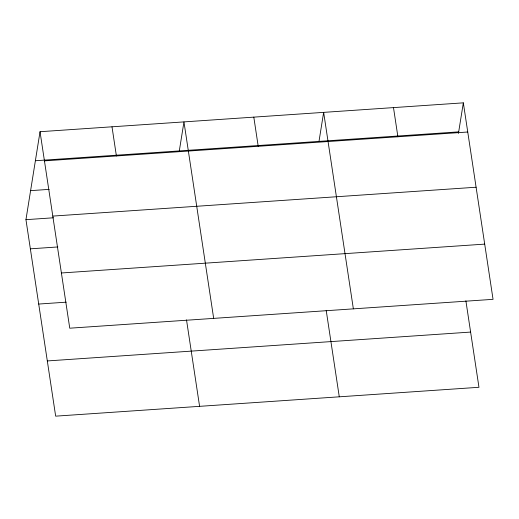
<?xml version="1.0" encoding="UTF-8"?>
<svg xmlns="http://www.w3.org/2000/svg" width="519" height="519" viewBox="0 0 519 519"><rect width="100%" height="100%" fill="white"/><g stroke="black" fill="none" stroke-linecap="round" stroke-linejoin="round"><path stroke-width="0.78" d="M465.887 300.825L478.966 387.291L55.663 416.154L25.95 219.667L40.034 131.709L463.337 102.846L493.05 299.333L69.754 328.196L40.034 131.709M179.308 150.919L183.96 121.894L213.672 318.381M318.997 141.395L323.648 112.37L353.361 308.857M458.433 133.448L463.337 102.846M35.389 160.734L458.686 131.871M44.446 160.871L467.742 132.008M30.602 190.642L49.195 189.37M52.795 216.092L476.098 187.229M25.95 219.667L53.438 217.792M30.361 248.828L57.849 246.953M61.404 272.981L484.701 244.118M38.711 304.05L66.205 302.175M47.313 360.939L470.61 332.076M393.493 107.608L397.898 136.769M326.198 310.349L339.277 396.814M253.804 117.132L258.215 146.3M186.509 319.873L199.588 406.338M112 126.805L116.405 155.966"/></g></svg>
